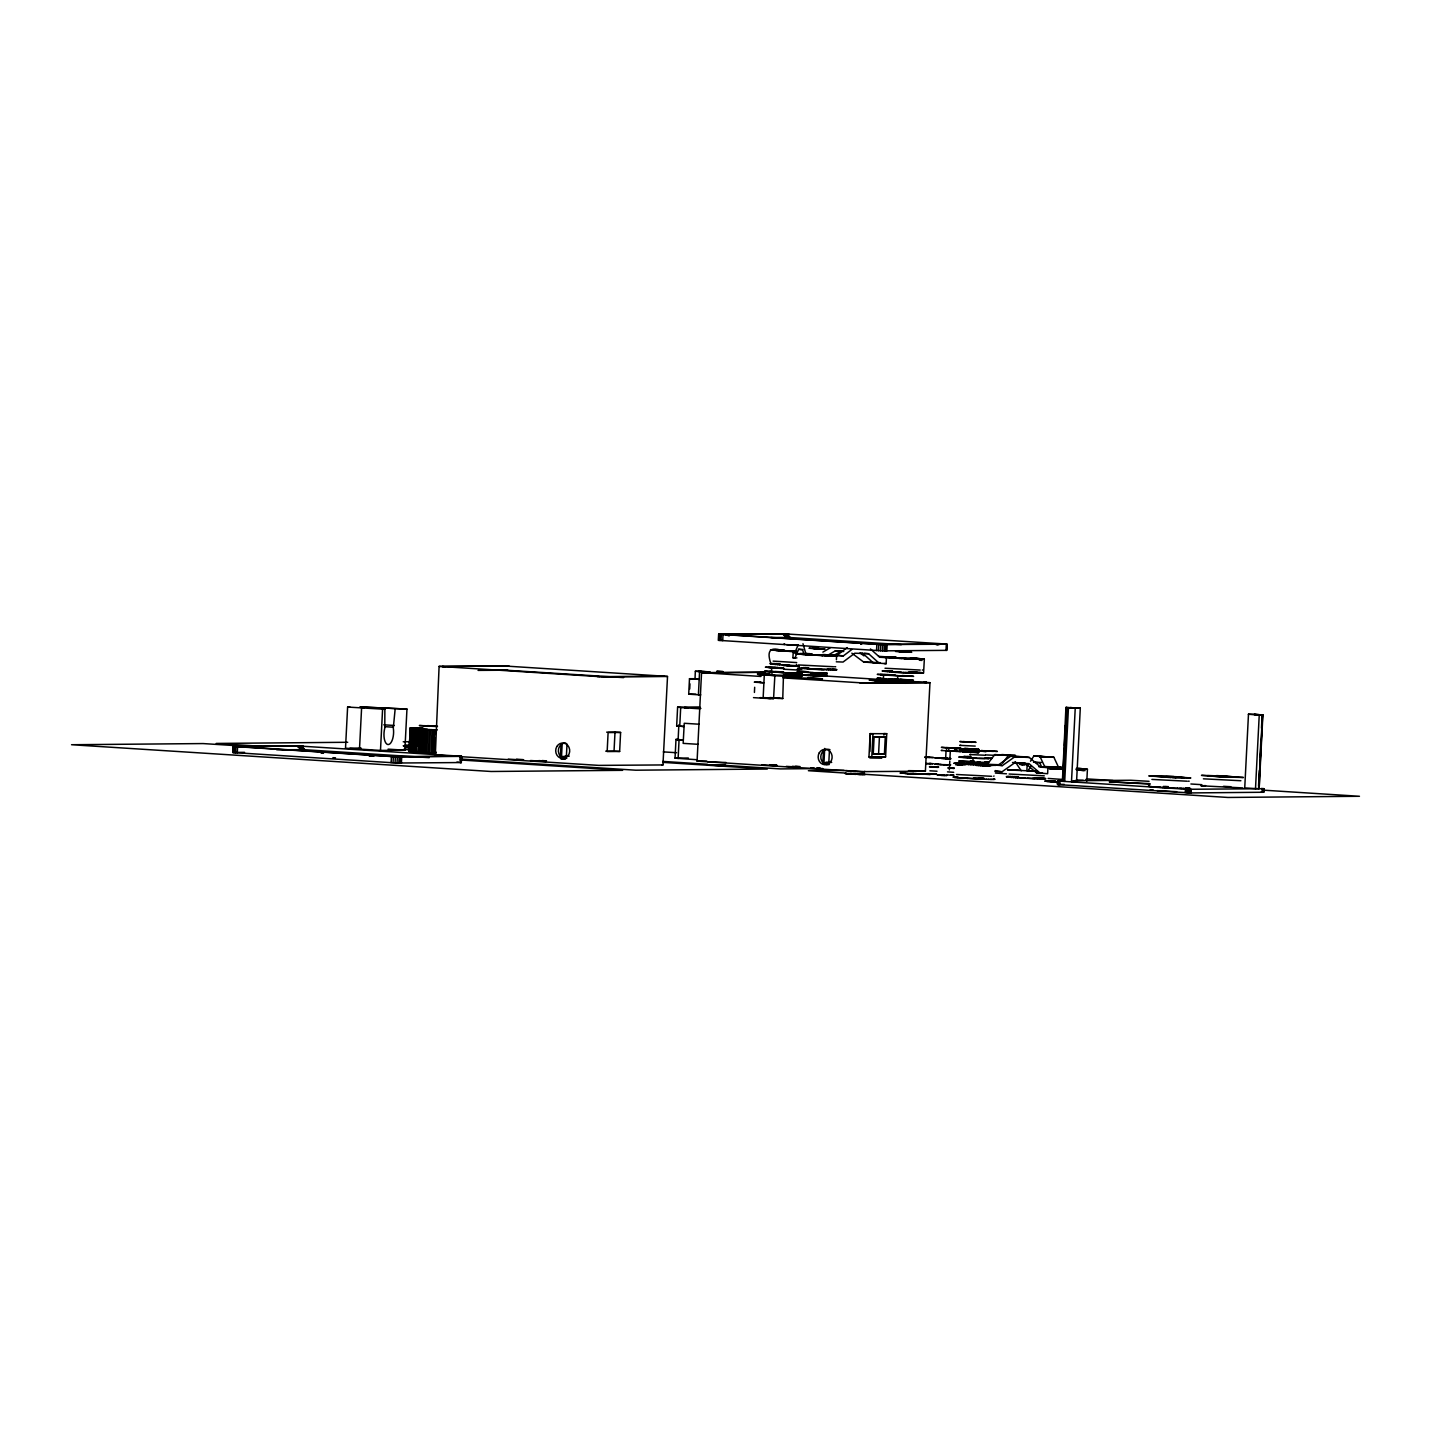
<?xml version="1.0" encoding="UTF-8"?>
<svg xmlns="http://www.w3.org/2000/svg" width="1431" height="1431" viewBox="0 0 1431 1431"><rect width="100%" height="100%" fill="white"/><g stroke="black" fill="none" stroke-linecap="round" stroke-linejoin="round"><path stroke-width="1.5" d="M429.228 757.661L303.98 749.665L301.655 746.177L460.245 756.194L461.605 756.355L461.283 762.544L397.031 763.027L232.877 752.509L233.289 746.284L301.422 746.034M233.307 752.599L233.289 746.284M232.877 752.509L233.897 746.266M234.237 752.688L234.541 746.499L233.611 746.41M235.596 752.795L235.9 746.624L234.541 746.499M237.278 752.921L237.6 746.732L235.9 746.624M349.915 707.039L347.608 707.057L345.515 748.198L380.485 750.434L404.866 750.202L406.959 709.078L360.165 706.95L406.959 709.078M359.503 749.093L361.596 707.951L363.903 707.934M380.485 750.434L382.578 709.293L384.867 709.275L384.796 728.129A11.287 4.794 -86.4 0 0 384.277 738.593L384.51 739.755A11.287 4.794 -86.4 0 0 392.398 739.684L392.756 738.521A11.287 4.794 -86.4 0 0 393.292 728.039L395.135 709.186M391.128 762.723L391.432 756.552L394.187 756.57M393.042 762.848L393.364 756.659L395.367 756.766L395.063 762.938M397.031 763.027L397.335 756.856L394.974 756.623M398.82 763.099L399.142 756.91L461.605 756.355L461.193 762.598M400.322 763.134L400.626 756.963M401.396 763.134L401.717 756.963M410.393 728.039L408.944 751.347L410.017 751.436L408.89 751.275L416.546 751.275M409.141 751.4L410.321 728.236L416.707 728.093M415.67 743.548L415.24 751.973L409.373 751.436L410.071 728.093L411.037 728.111M411.395 736.804L409.803 751.508L410.93 728.182L417.458 728.808M412.79 728.486L411.359 728.379L412.79 728.486L411.609 751.651L410.178 751.561L411.198 728.272L410.125 728.182L411.824 728.379L410.751 740.954M410.822 751.633L411.985 728.451M411.359 751.686L412.915 751.794L411.359 751.686L412.522 728.504L416.206 728.701M412.182 751.758L413.344 728.594L414.704 728.665M412.522 728.504L414.096 728.612L412.844 751.83L414.274 737.09M413.237 745.462L414.096 728.612M416.385 752.062L414.65 751.973L415.688 728.755L418.872 728.916M415.813 752.062L417.566 728.898L416.707 745.748M419.14 739.577L418.496 752.223L416.725 752.116L417.888 728.951L417.53 745.801M419.355 735.355L419.677 729.041L417.888 728.951M419.015 752.277L420.571 729.095L419.015 752.277L420.786 752.366L421.966 729.184L420.195 729.112M420.41 752.366L421.966 729.184M421.483 752.438L422.914 729.255L421.483 752.438L423.218 752.509L424.399 729.345L423.433 748.306M425.74 752.652L426.778 729.488L425.74 752.652L424.077 752.581L425.383 729.399L424.22 752.563L435.06 753.1M426.76 752.724L427.941 729.542M428.298 752.813L429.479 729.613L432.144 729.756L430.498 729.667L429.336 752.831L430.981 752.939L432.037 729.738M432.609 738.199L433.038 729.774L432.108 752.992L432.395 742.421M434.523 729.846L433.593 753.046L434.756 729.882L433.038 729.774M434.666 753.1L435.06 738.307M435.274 734.103L435.489 729.882L436.902 729.935M504.428 666.041L439.102 666.381L435.328 754.781M460.031 760.308L460.245 756.194M460.585 762.616L460.889 756.427M461.283 762.544L461.176 756.284M561.041 744.263L560.415 756.623L566.39 756.391L567.016 744.031M561.524 756.605L562.15 744.245M605.724 751.168L614.042 751.096L615.008 732.1L620.607 732.457L619.641 751.454L607.155 751.561L608.103 732.565L620.607 732.457M459.101 756.552L598.784 765.388L662.947 764.941L667.526 676.416L508.148 666.22M697.398 759.772L675.038 758.144L675.987 739.416L677.99 739.398A38.87 1.091 2.9 0 0 683.338 740.077L675.987 739.416M676.666 725.893L678.67 725.875A38.87 1.091 2.9 0 0 684.018 726.554L676.666 725.893L677.614 707.164L699.777 706.968M678.079 740.453L678.866 724.837M678.115 758.537L679.063 739.809M679.743 726.286L680.691 707.558L677.614 707.164M698.239 744.317L683.159 743.369L684.251 723.281L699.258 724.229M700.099 694.911L688.705 694.16L689.492 678.723L699.187 679.367L695.019 678.992L695.323 671.246L707.057 671.819L695.412 671.282M689.706 689.009L689.957 683.839M698.4 694.804L699.58 671.64M894.339 680.297L929.971 682.676L925.392 771.202L861.229 771.649L697.076 761.131L701.548 672.659L764.905 672.248M901.351 644.63L789.411 637.493L787.086 634.005L945.676 644.004L947.036 644.183L946.714 650.354L882.462 650.855L718.308 640.319L718.702 634.094L788.785 633.969M718.738 640.408L718.702 634.094M719.65 640.498L719.972 634.327L719.042 634.219M721.009 640.605L721.331 634.434L719.972 634.327M722.709 640.73L723.031 634.541L721.331 634.434M754.423 692.443L754.674 687.274M768.018 674.877L774.869 675.414L773.563 698.632L763.117 698.256L764.297 675.074L760.398 674.627M771.023 663.966C767.463 653.949 767.892 646.49 779.967 649.907M766.122 671.479L769.842 671.783L769.681 674.86C767.266 676.022 820.553 678.419 795.564 672.731M774.278 667.436L765.388 667.186L771.72 667.812L771.524 671.676L764.548 671.246L783.633 672.141M771.881 675.003L772.042 671.926L769.538 671.461L775.602 671.604M763.51 697.613L782.757 698.543L783.473 675.235M785.869 675.897L786.03 672.82L769.842 671.783M787.122 675.987L787.283 672.892L772.132 671.801M788.445 676.058L788.588 672.964L790.18 672.964M789.787 676.13L789.93 673.035L791.289 673.107L791.128 676.201M802.809 649.459L798.641 649.28L794.885 658.045L792.917 657.741L793.239 651.57L795.207 651.874L798.194 644.844M792.47 676.255L792.631 673.178L791.146 673.017M793.794 676.326L793.955 673.232L798.909 673.178L795.117 672.803M795.064 676.38L795.225 673.285L793.078 673.107M796.28 676.416L796.441 673.321L802.004 673.321M797.407 676.452L797.568 673.357M798.426 676.487L798.587 673.393M799.357 676.505L799.5 673.411M800.144 676.505L800.287 673.411M800.788 676.505L800.949 673.411M801.843 676.416L801.092 673.16M801.288 676.505L801.557 673.232M801.628 676.469L801.861 673.285M826.385 676.094L810.858 675.682L811.019 672.588L797.031 671.694M812.11 675.754L812.271 672.659L797.854 671.64M813.416 675.826L813.577 672.749L815.151 672.749M814.758 675.897L814.919 672.82L816.278 672.892L816.117 675.969M817.459 676.04L817.62 672.946L816.135 672.785M818.782 676.094L818.943 672.999L823.576 672.874M820.052 676.148L820.213 673.053L826.975 673.107L823.845 672.731M821.269 676.201L821.43 673.107M822.396 676.237L822.557 673.142M823.415 676.255L823.576 673.16M824.328 676.273L824.489 673.178M825.115 676.291L825.276 673.196M825.776 676.291L825.92 673.196M826.277 676.273L826.546 672.999M826.617 676.255L826.85 673.053M823.469 750.524L822.843 762.884L828.817 762.651L829.443 750.291M823.97 762.866L824.703 748.449M836.402 659.745L836.616 655.613L843.36 655.881L851.749 649.567M868.975 756.838L870.155 733.656L886.755 733.709L885.592 756.892L868.975 756.838L885.592 756.892M869.905 751.49L870.084 735.212M876.541 650.533L876.863 644.361L723.031 634.541M871.783 757.017L872.946 733.835L870.155 733.656M873.25 753.904L874.108 736.911L885.288 736.822L884.43 753.815A147.035 4.114 2.9 0 0 878.562 754.244L873.25 753.904L884.43 753.815M878.473 650.658L878.777 644.469L876.863 644.361M880.494 650.765L880.798 644.576L947.036 644.183L946.624 650.407M882.462 650.855L882.766 644.665M878.562 754.244L879.421 737.251A147.035 4.114 2.9 0 1 885.288 736.822M884.251 650.908L884.555 644.737M902.728 680.011L883.392 678.813L883.589 674.949L877.257 674.359L889.313 674.645M885.735 650.944L886.057 644.773M862.392 653.037L873.178 662.732L886.129 663.698L886.451 657.509L885.163 657.419M886.826 650.962L887.148 644.773M883.893 735.087L883.964 733.531L886.755 733.709M897.559 679.707L897.756 675.861L883.589 674.949M922.154 673.107L923.585 673.053L924.337 659.083L915.303 658.224M946.016 650.425L946.32 644.254M942.278 750.381L941.204 750.452L950.309 751.114L949.916 758.841L945.658 758.448L946.052 750.72L978.625 752.563L978.804 749.45L975.674 749.075M946.499 750.989L946.66 747.894L941.365 747.358L960.952 748.341L960.863 751.472L950.309 751.114M948.699 751.132L948.86 748.037L946.66 747.894M949.361 769.878L949.808 761.042M954.692 751.347L954.835 748.27L960.899 748.413M955.55 751.4L955.711 748.306M956.409 751.436L956.552 748.341M960.791 751.418L960.451 748.27M959.521 748.467L960.666 748.413L959.754 751.508M962.687 752.026L962.83 748.932L965.066 748.985M963.939 752.098L964.1 749.003L966.014 749.039M965.245 752.169L965.406 749.093L968.161 748.842M966.587 752.241L966.748 749.164L975.066 749.182M967.946 752.312L968.107 749.236M969.288 752.384L969.449 749.289M970.612 752.438L970.773 749.343M971.882 752.491L972.043 749.397L967.732 748.968M973.098 752.545L973.241 749.45L978.804 749.45M988.535 762.544L972.865 761.972L973.062 758.126L958.913 757.214M974.225 752.581L974.368 749.486M975.244 752.599L975.405 749.504M976.157 752.617L976.318 749.522M976.944 752.634L977.105 749.54M977.588 752.634L977.749 749.54M978.088 752.617L978.357 749.343M978.446 752.599L978.661 749.397M1035.847 771.184L1026.868 770.754L1027.172 764.583L1021.537 764.637M1012.504 762.49L1025.007 763.027L1036.455 772.812L1047.617 773.724L1047.939 767.535L1040.802 767.231L1029.336 757.464L1025.329 756.838L1010.733 756.212L998.337 764.977L995.726 764.87L1001.36 764.816L980.038 764.011M1261.319 788.481L1263.877 788.714L1263.698 792.255L1190.413 792.935L1059.816 784.707C1054.969 785.512 1057.598 777.462 1062.249 780.843M1057.473 784.528L1057.885 780.879M1057.974 784.582L1057.473 780.897M1058.707 784.635L1058.153 781.022M1059.816 784.707L1059.995 781.147L1058.886 781.076M1065.934 707.451L1068.456 707.701L1064.718 781.344L1062.392 781.165L1065.934 707.451L1080.298 708.095L1076.559 781.737L1071.497 781.773L1075.236 708.13L1080.298 708.095M1062.947 774.386L1063.966 754.298M1064.414 745.372L1065.433 725.284M1065.773 718.595L1066.345 707.433M1062.893 781.219L1066.614 707.576M1063.609 781.272L1067.347 707.63M1086.809 781.183L1087.417 769.27L1078.384 768.429M1185.262 792.702L1185.44 789.161L1059.995 781.147M1186.514 792.792L1186.693 789.232L1185.44 789.161M1187.587 792.846L1187.766 789.286L1263.877 788.714M1188.642 792.881L1188.821 789.34M1189.608 792.917L1189.787 789.375M1190.413 792.935L1190.592 789.393M1191.111 792.953L1191.29 789.393M1248.476 714.248L1244.737 787.909L1255.506 788.588L1259.155 788.517L1262.875 714.874L1248.476 714.248L1262.875 714.874M1255.506 788.588L1259.244 714.945M1258.529 786.191L1259.334 770.576M1260.013 757.178L1260.8 741.562M1261.48 728.164L1262.16 714.785M1258.708 788.553L1262.428 714.91M1259.155 788.517L1259.817 770.629M1260.049 766.157L1262.643 714.838M1263.645 788.66L1263.645 792.291L1263.144 788.606M1263.251 792.309L1263.43 788.749M409.749 751.364L411.806 751.203L410.339 751.168M770.254 663.734L771.864 664.073M836.867 655.595L832.788 655.845M882.784 657.026L886.129 656.936M924.301 659.154L914.803 659.047M923.12 673.017L920.044 673.125M1046.812 781.398L1045.542 781.004M1087.417 769.27L1075.969 769.18M1242.877 787.926L1200.913 785.78L1205.582 785.619M1030.499 761.22L1033.844 756.015L1053.86 757.232L1058.457 767.088L1061.498 767.427M1027.977 770.88L1031.304 765.674M987.658 763.939L994.706 754.62L1010.214 755.264L999.911 754.763M1002.523 763.26L1008.408 755.479L1015.438 755.425L1001.736 754.548M827.619 654.808L837.153 655.165L847.224 647.599M993.686 765.03L1002.362 765.585L1014.74 756.838L1029.336 757.464M994.939 771.47L1002.04 771.774L1014.436 763.009L1029.032 763.635L1040.48 773.42M822.879 652.107L830.105 647.903M826.17 656.185L835.203 650.944L841.643 650.89L832.609 656.131M667.436 676.469L601.038 676.72M705.125 672.838L761.042 676.469M829.676 655.47L827.512 655.076M861.337 653.269L859.53 653.251M662.947 764.941L661.677 764.709M697.076 761.131L706.538 760.988M901.28 681.728L900.081 681.854M775.298 764.923L771.953 764.923M926.394 682.515L866.971 683.088M929.864 682.73L862.267 682.927M857.473 774.243L863.197 774.368M912.441 773.76L914.105 773.742L911.887 773.545M925.142 774.099L927.377 774.296L916.448 773.956M918.165 773.885L911.547 773.724M936.303 644.844L942.367 643.95L881.192 644.469L723.281 634.38L784.456 633.861L789.411 637.493L786.03 633.933L788.678 637.457L770.915 637.51M937.591 644.719L941.294 643.843M1048.047 756.927L1039.139 756.444L1043.324 756.749M783.186 665.379L795.225 666.22M695.019 678.992L696.056 678.902M898.006 651.409L902.317 651.57M883.177 656.901L884.447 657.312M884.698 656.99L891.352 657.849M774.726 675.468L764.297 675.074M784.063 675.36L773.491 675.003M882.462 670.817L882.891 671.103M887.614 674.985L880.333 674.52L887.757 674.752M923.281 669.941L922.315 670.03M910.671 673.142L894.59 672.355M934.854 757.84L942.743 758.144M943.762 758.197L947.179 758.484L943.637 758.43M963.582 757.053L959.521 756.963L962.437 757.232M969.663 757.643L971.094 757.643M971.649 761.471L959.253 761.006M955.765 764.834L961.149 764.852M982.721 763.689L974.976 763.51M1046.258 767.088L1056.311 768.161M1006.53 776.604L1006.977 776.89M1189.465 788.409L1187.086 787.891M424.077 752.581L414.4 751.937M899.473 651.624L903.462 651.731M770.128 663.644L771.22 663.644M786.245 665.397L783.365 665.487M796.62 664.395L796.405 664.717M835.507 669.815L836.259 669.583M757.536 674.448L760.076 674.395M883.106 670.781L882.355 671.014M801.074 674.931L809.052 675.11L807.567 674.913M884.286 674.681L887.256 674.734M892.103 681.406L896.235 681.496L890.386 681.353M411.305 728.021L412.969 728.039L411.52 727.985M957.589 764.887L959.933 764.834M953.475 777.033L955.497 777.015M954.566 777.033L953.1 777.158L954.37 777.355M993.776 776.282L993.973 775.942M1007.174 776.568L1006.422 776.8M993.615 779.376L994.706 779.358M1045.095 780.968L1046.186 780.968M1085.396 780.217L1085.592 779.877M1149.791 786.12L1148.342 786.174L1151.544 786.674M1188.839 788.445L1189.93 788.445M433.736 752.08L432.251 751.99M779.501 650.139L777.623 650.229L779.036 650.407M783.043 650.372L785.458 650.801M804.741 653.985L803.024 653.985L805.85 654.414M828.621 655.505L830.517 655.416L829.104 655.255M891.388 657.276L889.492 657.366L892.497 657.705M915.268 658.797L917.164 658.707L915.751 658.546M764.315 673.196L762.419 673.285L763.832 673.446M789.912 674.716L786.853 674.752M689.509 678.705L696.307 678.723M876.183 680.333L874.305 680.423L877.292 680.762M925.946 682.551L926.859 682.533L924.945 682.354M688.722 694.16L695.913 694.196M753.511 697.63L763.117 698.256M404.061 746.177L407.495 746.249M407.656 747.089L405.456 747.089L408.64 747.107M707.397 761.525L708.256 761.847M707.236 764.619L711.887 765.12M724.855 764.887L721.313 764.87M722.727 765.603L722.136 765.37M864.449 771.542L864.807 771.345M848.816 773.634L849.406 773.867M861.516 773.67L860.925 773.456M903.784 773.151L904.374 773.366M883.374 656.847L887.22 656.936M770.772 663.608L772.132 663.626M834.738 666.739L835.668 666.721M783.616 669.207L799.035 670.102L797.961 669.923M797.89 669.136L797.568 668.903M766.229 670.996L765.191 671.05L766.068 671.246M834.595 669.833L836.992 669.69L835.704 669.493M882.659 670.745L884.018 670.763M895.091 675.343L899.884 675.897M880.906 678.312L886.665 678.92M985.083 758.537L979.072 758.358M980.11 762.025L977.337 762.008M1046.437 767.034L1051.642 767.141M1050.3 767.123L1047.42 767.284L1054.432 768.036M1049.746 768.787L1057.545 768.912M1006.726 776.532L1009.284 776.55M992.703 779.394L994.062 779.394M1045.739 780.932L1047.098 780.95M1188.285 781.201L1189.197 781.183M1150.274 784.081L1109.293 781.845L1149.612 783.633M1187.909 788.463L1189.268 788.481M699.634 707.737L697.326 707.88L700.886 708.399M851.856 653.18L863.68 662.07L880.244 662.66M479.653 670.173L506.592 670.155M478.061 670.388L505.662 670.209M800.805 671.658L803.202 671.747M764.548 672.266L704.714 672.785L706.574 672.981M374.153 707.844L385.976 707.737M606.672 732.171L615.008 732.1M347.715 742.278L216.206 743.44L260.603 746.266M403.22 741.777L409.892 741.723M349.951 748.163L361.041 748.055M276.702 749.772L303.98 749.665L299.812 746.088L237.886 746.535L393.131 756.516M233.575 752.438L244.54 752.348M435.06 752.134L436.079 752.223M565.191 756.158L569.252 756.123M561.077 759.145L565.442 759.11M675.038 758.144L688.329 758.019M870.245 757.41L882.086 757.715L869.583 757.822M831.697 762.401L825.615 762.455L828.817 762.651M810.769 767.928L814.06 767.892M816.815 767.875L820.106 767.839M822.771 768.536L780.414 768.912L716.037 764.798M844.057 770.379L808.39 770.701L846.132 773.098M1018.335 770.093L1007.531 769.932L1026.868 770.754M1073.178 780.754L1130.723 780.253L1149.075 781.326M1057.706 784.438L1064.253 784.385M784.886 644.254L783.669 644.29L784.76 644.487M775.352 649.799L772.49 649.907L777.784 650.586M800.573 653.645L797.729 653.752L803.024 654.432M896.468 657.58L895.323 657.67L902.711 658.242M771.72 663.59L773.33 663.626M783.669 668.205L777.266 667.937M809.07 668.993L807.853 669.028L823.397 669.744M835.006 669.869L831.948 669.815M883.607 670.728L886.648 670.763M921.653 673.16L918.595 673.107M760.773 682.337L759.664 682.39L763.904 682.802L754.28 682.176L760.612 682.14M960.899 745.336L959.682 745.372L975.227 746.088M971.023 754.513L969.807 754.548L985.351 755.264M946.785 758.376L945.605 758.323M937.77 764.118L934.622 764.082L938.181 764.136M947.787 764.78L941.992 764.655M990.896 765.388L993.794 765.227L986.764 764.494M948.145 767.857L954.155 768.036M1049.12 768.68L1052.769 768.787M1082.516 769.323L1085.413 769.163L1081.568 768.68M1007.674 776.514L1010.733 776.568M955.067 776.979L956.677 777.015M1044.111 778.911L1045.721 778.947M991.504 779.394L993.114 779.412M1046.687 780.915L1048.297 780.95M1240.892 780.736L1203.399 778.822M1186.728 788.463L1188.338 788.499M1153.028 789.733L1150.13 789.894L1152.706 790.27M778.893 650.103L781.362 650.157M804.115 653.949L806.601 654.003M826.76 655.487L829.247 655.541M890.762 657.24L893.248 657.294M896.235 657.509L894.178 657.527L897.326 657.938M913.407 658.797L915.894 658.832M761.435 672.051L764.011 672.105M763.26 672.999L759.306 673.142L767.731 673.804M763.689 673.16L765.639 673.16M875.575 680.297L880.602 680.405M898.221 681.836L901.959 681.764L900.546 681.603M866.256 683.07L867.365 683.106M408.676 746.338L407.048 746.392L408.282 746.553M715.196 765.03L712.71 764.995L714.874 765.209M721.743 765.585L724.444 765.513M904.803 772.382L901.619 772.364L905.268 772.329M904.768 773.151L900.027 773.062L909.544 773.634M849.799 773.652L846.615 773.634L848.118 773.831M860.532 773.67L863.698 773.688L862.195 773.491M915.446 773.956L924.14 774.046M860.478 774.439L865.218 774.529L861.677 774.529M419.677 729.041L418.496 752.223M801.915 653.663L795.672 653.717L801.521 654.307M812.236 654.45L808.587 654.361L816.064 654.969M885.521 656.829L888.562 656.954M772.937 663.59L774.779 663.644M779.591 663.984L776.425 664.056L779.287 664.467M833.558 666.739L798.373 664.95M920.205 670.048L885.02 668.241M833.79 669.869L830.284 669.78M884.823 670.728L888.329 670.799M895.323 675.378L889.152 675.074M783.669 676.577L793.185 676.845M437.314 726.554L429.282 726.143M970.629 757.643L963.939 757.303M989.572 765.388L995.797 765.335L994.527 765.138M1044.272 775.835L1009.088 774.028M991.665 776.3L956.48 774.493M956.284 776.979L958.126 777.033M1042.662 778.893L1044.505 778.947M1187.086 781.201L1151.901 779.412M1083.285 780.235L1076.201 780.056M990.073 779.376L991.898 779.412M1047.903 780.915L1049.728 780.968M1185.279 788.445L1187.122 788.499M798.069 645.184L786.656 644.648M775.119 649.71L778.231 649.853M800.358 653.556L803.471 653.699M829.908 655.792L837.69 655.792L836.42 655.577M887.005 656.847L890.118 656.99M833.021 655.935L828.155 655.756M916.555 659.083L922.333 658.976L913.443 658.099M774.421 663.608L776.443 663.662M892.64 671.157L888.311 671.193L892.3 671.694M916.931 673.089L918.952 673.142M791.021 675.038L783.759 674.824M880.459 678.151L877.078 678.187L883.392 678.813M417.834 728.2L413.183 728.361M416.403 728.808L417.566 728.898M961.578 763.242L955.836 763.295L961.131 763.975M959.951 764.762L962.58 764.87M988.016 765.352L991.128 765.496M1050.086 767.034L1054.933 767.231M1050.443 767.052L1053.198 767.177M1079.636 769.288L1082.748 769.431M929.595 766.605L938.45 766.98M1010.358 776.532L1012.397 776.586M1040.999 778.875L1043.038 778.929M988.392 779.34L990.431 779.394M1049.37 780.932L1051.409 780.986M1055.72 781.344L1051.374 781.38L1055.38 781.881M1183.598 788.427L1185.637 788.481M768.286 674.287C757.071 673.929 779.34 675.754 767.821 675.182M860.657 644.004L861.838 643.986L860.854 643.896M783.92 650.229L774.511 650.085L787.497 650.944M794.974 651.23L796.173 651.248L794.33 651.194M809.159 654.056L799.75 653.931L815.044 654.915M811.377 654.271L807.424 654.307L810.679 654.647M895.824 657.169L886.397 657.223L894.822 657.884M824.22 655.434L833.629 655.559L823.916 654.683M892.729 657.258L895.806 657.348M908.649 658.528L912.602 658.493L910.975 658.278M910.867 658.725L913.944 658.832M503.354 665.987L442.268 666.506L445.023 666.792M700.26 671.389L698.471 671.372L701.977 671.694M717.539 672.051C712.888 672.105 728.146 672.803 721.85 672.248M785.959 674.842L789.232 674.913M880.208 680.369L871.193 680.28L879.618 680.941M884.608 680.762L882.051 680.745L892.837 681.693M891.656 681.406L894.286 681.389L889.259 680.995L897.094 681.245M893.445 681.567L897.398 681.532L894.142 681.192M895.663 681.782L905.072 681.907L896.647 681.245M865.451 683.052L866.614 683.106M410.035 746.374L405.599 746.266L406.994 746.517M407.441 747.018L409.105 747.054M775.352 765.066L776.711 765.102M718.738 765.406L720.383 765.388L718.165 765.191M335.498 757.804L332.886 757.697M864.503 771.756L845.793 770.576M914.105 773.921L916.645 774.046M859.172 773.634L861.712 773.76M848.601 773.563L851.141 773.688M802.076 653.591L805.206 653.734M888.723 656.883L891.853 657.044M776.121 663.644L778.339 663.716M888.007 670.781L890.225 670.853M828.388 669.744L830.606 669.815M797.317 669.261L801.754 669.225L797.604 668.778M915.035 673.035L917.253 673.107M764.78 672.946L757.303 672.964L768.161 674.037M416.01 728.057L420.893 728.29M415.688 728.755L414.525 751.919M994.724 755.335L985.637 754.906M963.331 763.295L953.797 763.26L959.646 763.85M968.34 763.778L970.898 763.653M961.507 764.798L965.156 764.905M986.281 765.299L989.411 765.46M1053.109 768.715L1061.408 769.055M1012.075 776.568L1014.293 776.639M1018.031 776.979L1012.379 776.979L1017.656 777.588M1039.103 778.822L1041.321 778.893M984.081 779.001L979.77 778.858M986.514 779.287L988.714 779.358M1051.087 780.968L1053.305 781.04M1183.92 788.445L1179.645 788.302M778.768 649.799L781.881 649.96M803.989 653.627L807.12 653.806M890.637 656.936L893.767 657.097M820.768 655.183L824.775 655.201L823.701 655.022M826.242 655.684L829.372 655.863M916.019 659.154L912.889 658.976L920.276 658.85L911.851 658.188M778.053 663.698L780.163 663.769M803.292 667.544L805.635 667.633M808.748 667.937L801.664 667.901L811.484 668.796M889.939 670.835L892.282 670.924M826.331 669.672L828.674 669.762M912.978 672.964L915.321 673.053M884.054 680.691L880.047 680.673L886.344 681.156M885.252 680.816L882.498 680.834L885.7 681.12M417.709 728.093L422.61 728.343M970.862 756.677L966.855 756.659L970.629 757.053M962.115 763.188L965.227 763.349M1053.717 767.123L1056.847 767.284M984.367 765.245L987.497 765.406M1076.988 769.27L1079.099 769.341M1014.007 776.622L1016.35 776.711M1037.046 778.75L1039.389 778.84M1053.019 781.022L1055.362 781.111M984.439 779.215L986.782 779.305M1182.006 788.392L1177.427 788.231M780.879 649.853L783.938 650.032M793.543 651.177L796.763 651.391M806.1 653.699L810.93 654.003M892.747 656.99L895.019 657.079M808.765 654.021L812.218 654.164M818.961 655.112L825.955 655.201L824.328 654.987M821.161 655.326L827.261 655.792M911.261 658.761L905.608 658.367M913.908 659.083L900.886 658.296M787.068 665.415L799.249 666.22L786.478 665.522L795.833 666.113M805.403 667.597L807.853 667.705M824.113 669.583L826.563 669.69M910.76 672.874L913.211 672.981M798.069 671.282L807.71 671.837M905.644 676.183L910.545 676.201L909.436 676.04M795.225 673.285L796.441 673.321M765.979 674.86L763.188 674.806L766.676 675.128M880.62 680.226L869.172 680.083L891.245 681.782M885.878 680.834L878.974 680.584L885.503 681.12M890.225 681.353L896.056 681.818M864.485 683.016L865.719 683.088M767.749 698.417L770.594 698.435L760.237 697.613M972.043 742.349L959.861 741.544L976.067 742.331L963.278 741.634L972.633 742.242M435.203 729.81L436.92 729.864M972.043 749.397L973.241 749.45M993.364 751.418L981.165 750.613L997.389 751.418L984.6 750.72L993.955 751.311M970.504 756.57L963.761 756.48L970.093 757.124M964.226 763.26L969.449 763.51M1055.828 767.177L1058.904 767.356M985.369 765.335L980.146 765.084M1216.583 775.781L1207.657 775.674L1225.884 777.212M1037.439 771.023L1027.995 770.629M410.429 749.379L403.918 749.272L409.57 749.862M1175.692 777.605L1184.653 777.659L1176.139 776.872M772.794 764.87L776.246 765.156M717.825 765.37L726.465 765.674L723.406 765.406M719.292 765.567L722.172 765.71M1016.117 776.693L1018.568 776.783M904.911 772.776L901.53 772.776L905.59 773.473M951.043 774.869L953.797 774.976M1032.377 778.392L1041.053 778.446L1034.327 777.784M942.85 775.387L944.854 775.405L942.94 775.244M1037.278 778.768L1027.333 778.16M395.761 756.641L456.936 756.14L454.933 755.962M397.335 756.856L399.142 756.91M857.545 773.581L860.067 773.724M850.264 773.599L852.769 773.742M853.949 773.885L851.445 773.831L853.609 774.064M856.579 774.225L860.031 774.493M860.907 774.565L855.595 774.171M982.221 779.144L984.671 779.251M879.385 663.429L868.599 653.734L854.79 653.216L843.056 662.052L836.294 661.802M873.178 662.732L875.665 662.821L863.68 662.07M1033.844 756.015L1053.86 757.232M1035.489 762.258L1041.41 762.49M1040.069 756.713L1044.684 766.551L1058.457 767.088M434.309 753.046L436.079 753.153M793.74 651.23L794.652 651.284L784.224 650.962M808.372 653.788L811.323 653.967M908.685 658.815L911.636 658.993M822.038 655.523L824.989 655.702M906.682 672.534L916.985 672.659L908.739 671.89M820.035 669.243L830.338 669.35L827.44 668.993M910.939 672.91L904.982 672.463M777.766 667.955L780.807 668.009L777.194 667.579M821.77 669.493L824.292 669.619M889.653 675.092L892.694 675.128L889.778 674.86M818.067 672.874L820.213 673.053M699.795 671.264L702.406 671.389M884.93 680.727L886.522 680.852M889.742 681.335L891.334 681.46M893.481 681.871L895.645 681.961M427.636 725.785L423.987 725.714L426.205 725.964M421.573 728.236L423.683 728.325M436.24 729.935L433.396 729.738L434.756 729.882M959.325 756.659L961.471 756.838M991.218 758.305L992.13 758.341L990.252 758.269M980.038 758.412L988.946 758.627L984.796 758.18M926.644 757.339L929.703 757.375L926.787 757.106M941.741 758.108L938.7 758.054L949.916 758.841M1019.892 762.956L1024.292 763.152M1019.802 764.512L1022.414 764.655M966.497 763.331L971.685 763.617M1058.099 767.266L1061.051 767.445M983.115 765.263L977.91 764.977M1058.815 768.912L1063.466 769.145M926.751 763.582L933.227 763.76L930.257 763.421M944.227 764.691L950.721 764.852L949.629 764.691M1226.617 777.069L1237.26 777.194L1227.082 776.3M1165.657 776.317L1155.05 776.157L1168.698 777.283M923.818 774.046L921.868 773.992L923.728 774.189M1035.007 778.697L1022.557 778.106M982.399 779.162L961.686 777.766M1177.624 788.248L1167.696 787.783M1176.64 791.701L1157.16 790.645M802.97 643.717L805.778 653.484L809.946 653.663M1038.799 766.712L1047.528 767.499M1036.455 772.812L1042.537 773.062M409.373 751.436L411.609 751.651M431.858 752.956L433.593 753.046M816.296 648.458L812.808 648.404L815.67 648.654M792.559 651.32L797.21 651.642M794.491 653.126L796.727 653.234M904.106 658.332L910.778 658.332M817.459 655.04L819.838 655.148M909.257 658.904L904.159 658.618L906.771 658.797M817.799 655.165L822.449 655.487M822.61 655.613L817.512 655.326M796.924 657.92L792.917 657.741M796.691 662.571L773.134 661.104M796.673 665.665L789.125 665.308M821.895 669.511L814.883 668.993M775.87 667.633L768.554 667.401L776.371 667.651M797.514 671.121L806.565 671.604M902.889 675.897L905.072 675.969L902.21 675.879M903.766 676.094L913.64 676.362L909.49 675.915M905.59 676.273L902.55 675.897M817.119 672.838L818.943 672.999M792.13 673.053L793.955 673.232M902.693 679.761C909.883 679.922 894.411 679.403 902.12 679.582M769.288 675.038L758.949 674.716M883.428 680.494L887.345 680.798M886.039 680.816L887.614 680.888M503.372 665.898L505.59 666.077M1256.15 714.48C1248.548 714.302 1264.342 714.856 1256.615 714.659M1072.141 707.683C1064.557 707.486 1080.298 708.041 1072.606 707.862M775.852 698.274C787.909 698.65 763.725 697.362 774.708 698.221M965.317 748.556L967.481 748.807M967.159 748.789L965.245 748.735L967.07 748.932M429.908 726.179L434.148 726.25L431.912 726.018M431.518 729.649L434.13 729.846M960.612 756.713L962.437 756.892M964.458 757.339L968 757.393L965.084 757.124M926.143 757.321L933.567 757.554L926.286 757.088M946.624 758.18L940.239 758.18L941.598 758.323M1021.967 764.583L1024.453 764.744M1060.496 767.356L1063.287 767.553M1216.511 775.602L1224.06 775.96M1224.864 776.997L1243.432 777.498L1225.347 776.21M1172.257 777.462L1190.842 777.963L1174.475 776.765M938.181 767.41L929.435 766.891M1175.763 777.802L1170.486 777.373M772.078 764.977L774.797 765.138M713.497 764.816L716.198 765.066M910.563 773.688L913.014 773.921M925.052 774.26L930.293 774.457L924.802 774.082M716.842 765.317L719.829 765.639M913.533 773.992L908.327 773.742M941.616 775.173L939.326 775.137L941.204 775.298M1163.385 786.424L1165.943 786.549M855.774 773.491L858.081 773.634M980.02 779.072L967.517 778.428M854.933 773.921L845.059 773.563L850.622 773.956M321.081 752.921L323.621 752.956L321.331 752.778M371.255 755.979C363.528 755.783 379.501 756.337 371.72 756.158M816.815 648.476L808.998 648.243L816.153 648.672M817.19 648.726L821.251 648.815L818.335 648.565M791.808 651.141L792.774 651.194M792.291 651.481L794.563 651.588M794.903 651.66L789.84 651.409M903.694 658.278L904.66 658.332M817.047 655.022L818.013 655.076L809.445 654.808M903.265 672.373L906.073 672.695M774.726 667.383L777.427 667.508M816.886 669.261L819.426 669.404M777.892 668.062L774.976 667.919M887.113 674.627L888.257 674.788M888.633 675.038L889.778 675.199M888.615 679.027L896.343 679.206L895.269 679.01M902.353 679.743L913.443 680.226L896.987 678.992M790.52 675.772L787.909 675.7L790.771 675.951M703.068 671.837L710.152 671.98L703.301 671.425M886.809 680.798L887.882 680.923M888.383 681.263L889.456 681.389M954.835 748.27L946.302 747.662L958.394 747.948M427.475 725.642L429.819 725.75M961.918 756.784L964.387 756.981M990.771 758.376L985.404 758.09L986.388 758.054M978.106 758.323L979.591 758.466M941.598 757.983L943.566 758.072M926.787 757.446L925.124 757.267M943.118 758.412L951.043 758.68L943.262 758.18M971.345 763.546L973.974 763.725M1221.788 776.013L1201.468 775.352L1223.362 777.105M975.638 764.87L978.249 765.048M926.465 763.635C923.317 763.474 934.21 763.904 929.256 763.439M942.975 764.691L943.959 764.744M1166.39 776.174L1173.975 776.568M937.037 771.22L929.882 770.808M936.876 774.314L927.538 773.652L936.178 773.831M943.011 775.477L940.954 775.369M1165.871 786.531L1168.412 786.656M784.85 633.736L786.853 633.844M878.777 644.469L880.798 644.576M903.283 651.624L904.267 651.66M903.015 652.053L911.726 652.286L904.481 651.785M816.636 648.35L817.62 648.404M816.368 648.798L825.079 649.03L817.834 648.529M788.445 651.212L792.881 651.445M900.332 658.349L904.768 658.582M813.684 655.058L818.121 655.291M903.551 672.57L898.489 672.32M816.904 669.279L809.391 668.867M775.942 667.973L776.926 668.027M902.085 675.557L904.982 675.718M887.828 675.11L888.794 675.164M901.566 676.076L902.925 676.148M775.602 671.497L781.576 671.837M886.701 680.548L891.137 680.78M887.309 680.512L899.097 681.281M885.127 681.406L907.129 682.032L889.599 680.637M861.73 682.981L863.734 683.088M505.34 665.987L507.343 666.095M599.285 676.72L664.413 676.273L661.605 676.022M967.249 748.646L968.232 748.699M977.749 750.881L986.209 751.525L977.659 750.953M428.316 726.233L429.497 726.286M429.729 729.631L425.257 729.399M963.278 756.838L968.447 757.124M989.411 758.305L986.728 758.162M963.135 757.375L964.118 757.428M976.89 758.341L978.232 758.412M925.106 756.91L926.072 756.963M924.837 757.357L925.803 757.41M943.297 758.519L941.348 758.412M973.885 763.671L976.425 763.796M973.187 764.798L975.727 764.923M1170.755 777.57L1148.825 775.888L1176.425 776.711M908.488 770.647L919.775 770.844M769.574 764.887L772.203 765.03M909.901 773.438L913.747 773.527M908.882 773.688L910.706 773.777M941.831 775.101L943.19 775.173M973.474 777.766L983.043 778.124M1186.693 789.232L1187.766 789.286M715.536 764.87L720.687 765.156M714.606 765.388L717.235 765.513M853.663 773.438L855.899 773.545M854.289 773.724L856.936 773.849M853.359 774.225L855.988 774.368M903.981 651.767L905.233 651.713M902.049 651.999L907.898 652.071L904.982 651.821M817.316 648.493L818.586 648.458M815.402 648.744L816.672 648.708M790.824 651.105L783.347 650.497M787.318 651.266L789.984 651.355M899.205 658.403L901.87 658.493M812.558 655.112L815.223 655.201M789.161 665.308L784.152 665.039M901.619 672.302L895.001 671.89M776.89 667.669L781.254 667.722M888.776 674.806L890.654 674.716M886.844 675.056L888.114 675.021M900.224 676.004L901.816 676.004M888.579 680.959L889.724 680.941M886.54 681.228L887.703 681.228M428.674 726.107L419.337 725.517L437.492 726.286M964.083 757.071L965.353 757.035M962.169 757.321L963.439 757.285M975.548 758.269L977.123 758.269M427.69 729.47L421.018 729.148M925.785 757.053L927.055 757.017M942.6 758.376L934.926 757.911M974.117 761.131L971.291 760.97M986.531 762.025L987.873 762.097M1023.272 764.19L1025.812 764.315M1223.577 776.103L1226.564 776.103M974.01 763.456L971.023 763.206M976.264 763.832L978.929 763.921M970.665 764.673L973.33 764.762M976.067 765.424L978.464 765.513M941.026 764.601L942.188 764.583M1223.523 786.317L1230.857 786.728M1025.598 778.07L1020.589 777.784M935.337 774.099C929.488 773.67 937.573 774.135 935.767 773.956M923.46 774.26L924.372 774.225M941.866 775.334C925.607 774.332 958.734 776.21 942.296 775.208M1165.174 787.658L1167.732 787.783M430.069 725.893L433.056 726L431.661 725.911M428.066 726.072L425.079 725.982L426.474 726.072M902.818 651.928L895.538 651.463M784.868 651.123L787.712 651.23M896.754 658.26L899.598 658.367M810.089 654.969L812.951 655.076M896.039 672.176L898.579 672.302M775.727 667.848L772.257 667.758L775.226 667.83M889.277 674.842L893.123 674.86M900.832 675.951L897.756 675.861M811.019 672.588L814.185 672.695M789.197 672.91L786.03 672.82M787.283 672.892L788.588 672.964M885.592 681.174L887.005 681.192M964.601 757.106L970.773 757.41M962.92 757.249L959.45 757.16M976.157 758.215L973.062 758.126M1020.822 764.047L1023.666 764.154M973.509 763.349L971.166 763.295M1062.678 768.554L1057.473 768.304M978.536 763.957L981.38 764.065M1059.816 768.447L1062.285 768.59M968.215 764.53L971.059 764.637M978.16 765.531L980.682 765.639M940.078 764.548L941.491 764.548M953.887 768.465L948.038 768.036M953.69 772.329L947.501 771.864M1061.82 779.394L1048.1 778.428M1020.106 777.963L1022.664 778.088M1162.723 787.515L1165.263 787.64M953.529 775.423L947.018 774.869M901.691 658.206L894.375 657.884M900.993 658.278L892.372 657.849M880.906 681.156L885.807 681.335M859.798 682.873L862.356 682.909M506.807 666.148L509.275 666.202M506.037 670.227L507.933 670.245M597.353 676.595L599.822 676.666M765.513 698.31L761.954 698.006L773.599 698.561M700.796 694.858L698.775 694.733M422.664 729.255L424.399 729.345M905.805 773.599L908.596 773.706L907.057 773.456M717.199 765.12L720.026 765.156M712.083 765.227L715.84 765.263M856.65 773.885L859.441 774.01M850.837 774.082L863.448 774.296M303.354 746.141L300.599 746.123L303.247 749.629L299.025 746.052L302.549 749.611L297.129 745.998L300.832 749.558M902.317 651.91L899.401 651.66M782.507 650.98L785.494 651.105M897.38 658.242L892.157 657.974M822.646 654.539L825.633 654.665M810.733 654.951L805.51 654.683M784.313 665.021L779.573 664.735M893.677 672.015L896.182 672.159M807.03 668.724L809.535 668.867M777.892 667.74L783.58 668.027M890.994 674.824L894.912 675.11M887.113 674.967L884.197 674.699M812.325 672.57L813.237 672.642M889.921 681.031L893.838 681.371L890.762 681.067M808.068 677.579L822.485 678.831L783.312 677.167M966.265 751.99L970.236 752.116L968.93 751.99M975.209 758.162L969.735 757.697M1019.319 763.904L1021.448 764.029M423.916 729.255L419.05 729.023M980.754 764.1L983.741 764.226M960.899 763.439L959.128 763.331M968.841 764.494L961.56 764.082M980.199 765.657L984.832 765.907M940.829 764.512L936.786 764.315L940.185 764.476M1017.745 777.802L1020.249 777.945M1158.144 787.211L1162.866 787.497M978.589 778.053L984.421 778.446M980.539 777.981L982.847 778.124M967.66 778.428L962.92 778.124M433.539 752.044L435.632 752.187M835.203 650.944L843.753 651.499M878.545 656.346L886.648 656.865M771.72 667.812L783.848 668.581M779.609 672.194L783.651 672.445M807.388 674.752L821.734 675.754M825.991 676.04L881.8 679.582M800.859 675.038L810.858 675.682M783.419 675.056L791.415 675.557M783.079 677.883L861.104 682.837M506.807 670.263L623.594 677.614M598.498 676.577L439.102 666.381M1068.456 707.701L1075.236 708.13M769.824 697.541L782.811 698.471M680.691 707.558L699.974 708.792M874.108 736.911L879.421 737.251M347.608 707.057L384.867 709.275M964.387 748.341L968.376 748.592M948.86 748.037L962.83 748.932M994.706 754.62L1008.408 755.479M970.272 761.113L974.314 761.381M958.716 761.077L972.865 761.972M383.812 724.819L394.312 725.481M384.724 726.662L393.114 727.198M938.593 767.105L931.223 766.783L936.339 767.249M995.171 770.611L1002.04 771.774M954.352 768.393L950.81 768.018M1190.896 783.991L1201.897 784.689M663.304 751.883L676.613 752.724M995.386 773.062L1006.494 773.777M1086.397 778.875L1113.05 780.557M1261.784 790.055L1359.45 796.28L1227.941 797.461L850.569 773.384M614.042 751.096L619.641 751.454M1072.266 781.469L1076.559 781.737M795.618 766.283L800.072 766.569M770.093 764.887L776.765 765.317M792.345 766.318L799.017 766.748M761.811 764.816L777.391 765.8M786.299 766.372L799.643 767.213M405.259 744.979L409.695 745.265M662.768 761.399L707.164 764.243M403.202 745.801L409.874 746.231M662.929 762.383L767.266 769.037L635.758 770.2L460.388 759.02M388.087 749.146L404.866 750.202M419.39 752.277L420.786 752.366M542.081 760.577L546.535 760.863M516.555 759.199L523.227 759.628M538.789 760.612L545.479 761.042M508.273 759.11L523.853 760.094M530.525 760.523L546.087 761.525M439.031 755.264L454.647 756.266M245.238 746.249L203.059 743.565L71.55 744.728L491.101 771.488L622.61 770.325L460.567 759.986M237.6 746.732L391.432 756.552M911.422 657.974L914.498 658.099M895.251 658.117L879.707 657.258L870.442 648.941M780.271 650.837L783.365 650.98M824.775 654.683L827.851 654.808M808.604 654.826L803.453 654.539M911.368 671.872L913.801 672.015M891.459 671.872L893.874 672.015M804.812 668.581L807.227 668.724M964.154 748.914L959.611 748.699M1055.237 768.161L1058.314 768.304M982.882 764.226L985.977 764.369M966.712 764.369L959.682 763.939M982.149 765.782L986.692 766.032M1015.527 777.659L1017.942 777.802M1160.559 787.354L1156.069 787.068M1054.54 782.059L1056.954 782.202M910.563 657.974L914.302 658.224M923.836 682.283L925.231 682.372M877.167 680.906L882.516 681.138M705.966 673.053L701.548 672.659M706.27 672.981L707.683 673.053M1261.14 792.041L1262.965 792.166M921.063 770.754L925.481 771.166M913.085 773.527L916.627 773.67M710.026 761.99L726.072 762.49M856.919 774.028L859.137 774.243M719.364 765.174L722.923 765.317M848.619 773.938L852.16 774.064M709.865 765.084L713.425 765.227M407.495 746.606L410.375 746.767M408.461 747.411L410.339 747.537M456.883 762.133L460.854 762.455M778.214 650.694L781.344 650.837M826.796 654.808L835.686 655.684M913.55 672.015L915.858 672.159M889.384 671.729L891.71 671.872M781.702 664.664L783.115 664.753M777.516 664.592L779.823 664.735M802.737 668.438L805.045 668.581M973.402 752.008L978.643 752.527M1076.523 768.286L1081.514 768.59M1076.434 769.842L1078.312 769.967M984.904 764.351L988.034 764.512M417.226 728.898L420.446 729.023M1037.618 777.802L1039.943 777.945M1013.452 777.516L1015.777 777.659M1052.465 781.916L1054.772 782.059M963.17 778.142L958.985 777.838M414.936 728.057L412.736 727.985L415.312 728.021M413.774 751.221L411.556 751.168L414.131 751.203M795.046 650.962L796.387 651.069L795.439 650.98M776.335 650.55L779.484 650.711M828.656 654.933L831.465 655.094M801.575 654.396L804.705 654.557M915.572 672.159L917.736 672.302M887.524 671.586L889.688 671.729M775.638 664.449L777.802 664.592M800.877 668.295L803.041 668.438M984.617 762.043L988.302 762.383M1077.328 769.95L1079.994 770.093M985.726 766.014L988.392 766.157M1039.639 777.945L1043.467 778.231M1154.191 786.925L1156.355 787.068M1013.756 777.516L1009.928 777.23M1050.604 781.773L1052.769 781.916M961.149 777.999L957.339 777.713M780.056 650.55L782.936 650.747M825.204 654.897L828.084 655.094M805.295 654.396L808.175 654.593M905.644 772.704L903.122 772.561L904.41 772.597M914.624 773.634L918.416 773.813M859.655 774.117L862.16 774.26L860.89 774.225M720.902 765.281L724.694 765.46M409.516 746.642L404.508 746.338M409.463 747.429L406.959 747.286L408.246 747.322M830.356 655.076L833.45 655.237M917.396 672.284L919.4 672.445M885.861 671.443L887.846 671.604M773.992 664.306L775.978 664.467M830.749 668.993L832.735 669.136M799.214 668.152L801.199 668.295M1078.885 770.075L1083.553 770.558M988.463 764.619L991.558 764.798M987.265 766.14L989.876 766.283M1152.545 786.782L1154.531 786.943M1041.482 778.07L1044.863 778.357M1011.914 777.391L1008.533 777.105M1048.941 781.63L1050.926 781.791M833.075 655.237L834.863 655.362M776.3 650.461L770.45 649.871M811.61 654.593L812.128 654.647M886.129 663.698L884.125 663.483M919.024 672.427L920.795 672.57M884.465 671.318L886.236 671.461M832.377 669.136L834.148 669.279M772.579 664.181L774.35 664.324M797.818 668.027L799.589 668.17M799.571 676.13L800.931 676.255M959.378 751.257L960.29 751.347M1080.262 770.182L1085.092 770.629M991.2 764.78L992.971 764.923M1185.709 787.765L1190.055 788.231M1151.132 786.656L1152.921 786.8M1047.546 781.505L1049.317 781.648M955.926 777.57L957.697 777.713M418.711 728.146L419.551 728.146M914.159 658.385L916.395 658.564M890.279 657.509L891.942 657.688M778.392 650.372L780.611 650.568M925.66 682.426L926.608 682.48M898.972 681.424L901.19 681.621M763.188 673.429L765.424 673.625M915.858 773.724L917.074 773.885M708.345 764.87L710.652 765.013M885.556 657.437L882.587 657.079M834.452 655.362L835.99 655.487M920.401 672.552L921.94 672.695M909.597 672.964L910.688 673.125M883.321 671.193L884.859 671.336M833.754 669.261L835.293 669.386M771.434 664.056L772.973 664.199M904.481 683.195L905.519 683.303M992.559 764.905L994.116 765.048M1044.469 778.339L1045.578 778.464M1007.388 776.979L1008.927 777.122M1046.401 781.38L1047.939 781.523M954.781 777.462L956.319 777.588M1033.522 762.186L1039.765 762.884L1041.607 766.837M1044.684 766.551L1048.995 767.034M864.449 653.269L868.599 653.734M837.153 655.165L843.36 655.881M1027.172 764.583L1028.281 764.709M919.292 660.21L920.473 660.371M920.723 660.263L922.011 660.442M921.51 672.677L922.798 672.803M882.462 671.085L883.75 671.211M834.863 669.386L836.151 669.511M1006.53 776.872L1007.818 776.997M953.922 777.337L955.21 777.48M798.641 649.28L802.666 649.889L803.775 653.788M805.778 653.484L807.746 653.77M1010.733 756.212L1014.74 756.838M998.337 764.977L1002.362 765.585M922.351 672.785L923.371 672.892M1148.574 786.335L1149.576 786.442M1044.97 781.183L1045.972 781.29M993.83 779.036L994.831 779.162M725.267 634.541L729.22 635.936M860.603 653.341L863.984 655.881M786.263 637.385L782.56 633.808L787.98 637.421L784.456 633.861M785.243 633.897L788.678 637.457M299.812 746.088L303.247 749.629M787.086 634.005L790.359 637.546M301.655 746.177L304.928 749.737M1015.116 761.596L1021.233 770.808M829.211 764.583A7.745 7.012 89.5 0 1 820.786 756.552A7.745 7.012 89.5 0 1 829.962 749.647M566.765 758.305A7.745 7.012 89.5 0 1 558.358 751.293A7.745 7.012 89.5 0 1 565.728 743.011M843.628 641.982L849.155 642.269L843.628 641.982M1016.976 762.866L1022.503 763.152L1016.976 762.866M812.897 675.486L818.407 675.772L812.987 675.486M952.402 775.119L953.654 775.262L952.617 775.119M716.949 671.3L723.049 671.64L716.949 671.3M688.132 707.755L684.304 707.558L688.114 707.737M1018.657 756.623L1015.026 756.552L1025.043 757.124L1018.657 756.623M421.966 728.236L420.571 728.182L421.966 728.236M819.283 752.778A7.745 7.012 89.5 0 0 824.757 764.744A7.745 7.012 89.5 0 0 831.393 753.547A7.745 7.012 89.5 0 0 819.283 752.778M556.838 746.499A7.745 7.012 89.5 0 0 562.311 758.484A7.745 7.012 89.5 0 0 568.966 747.286A7.745 7.012 89.5 0 0 556.838 746.499"/></g></svg>
